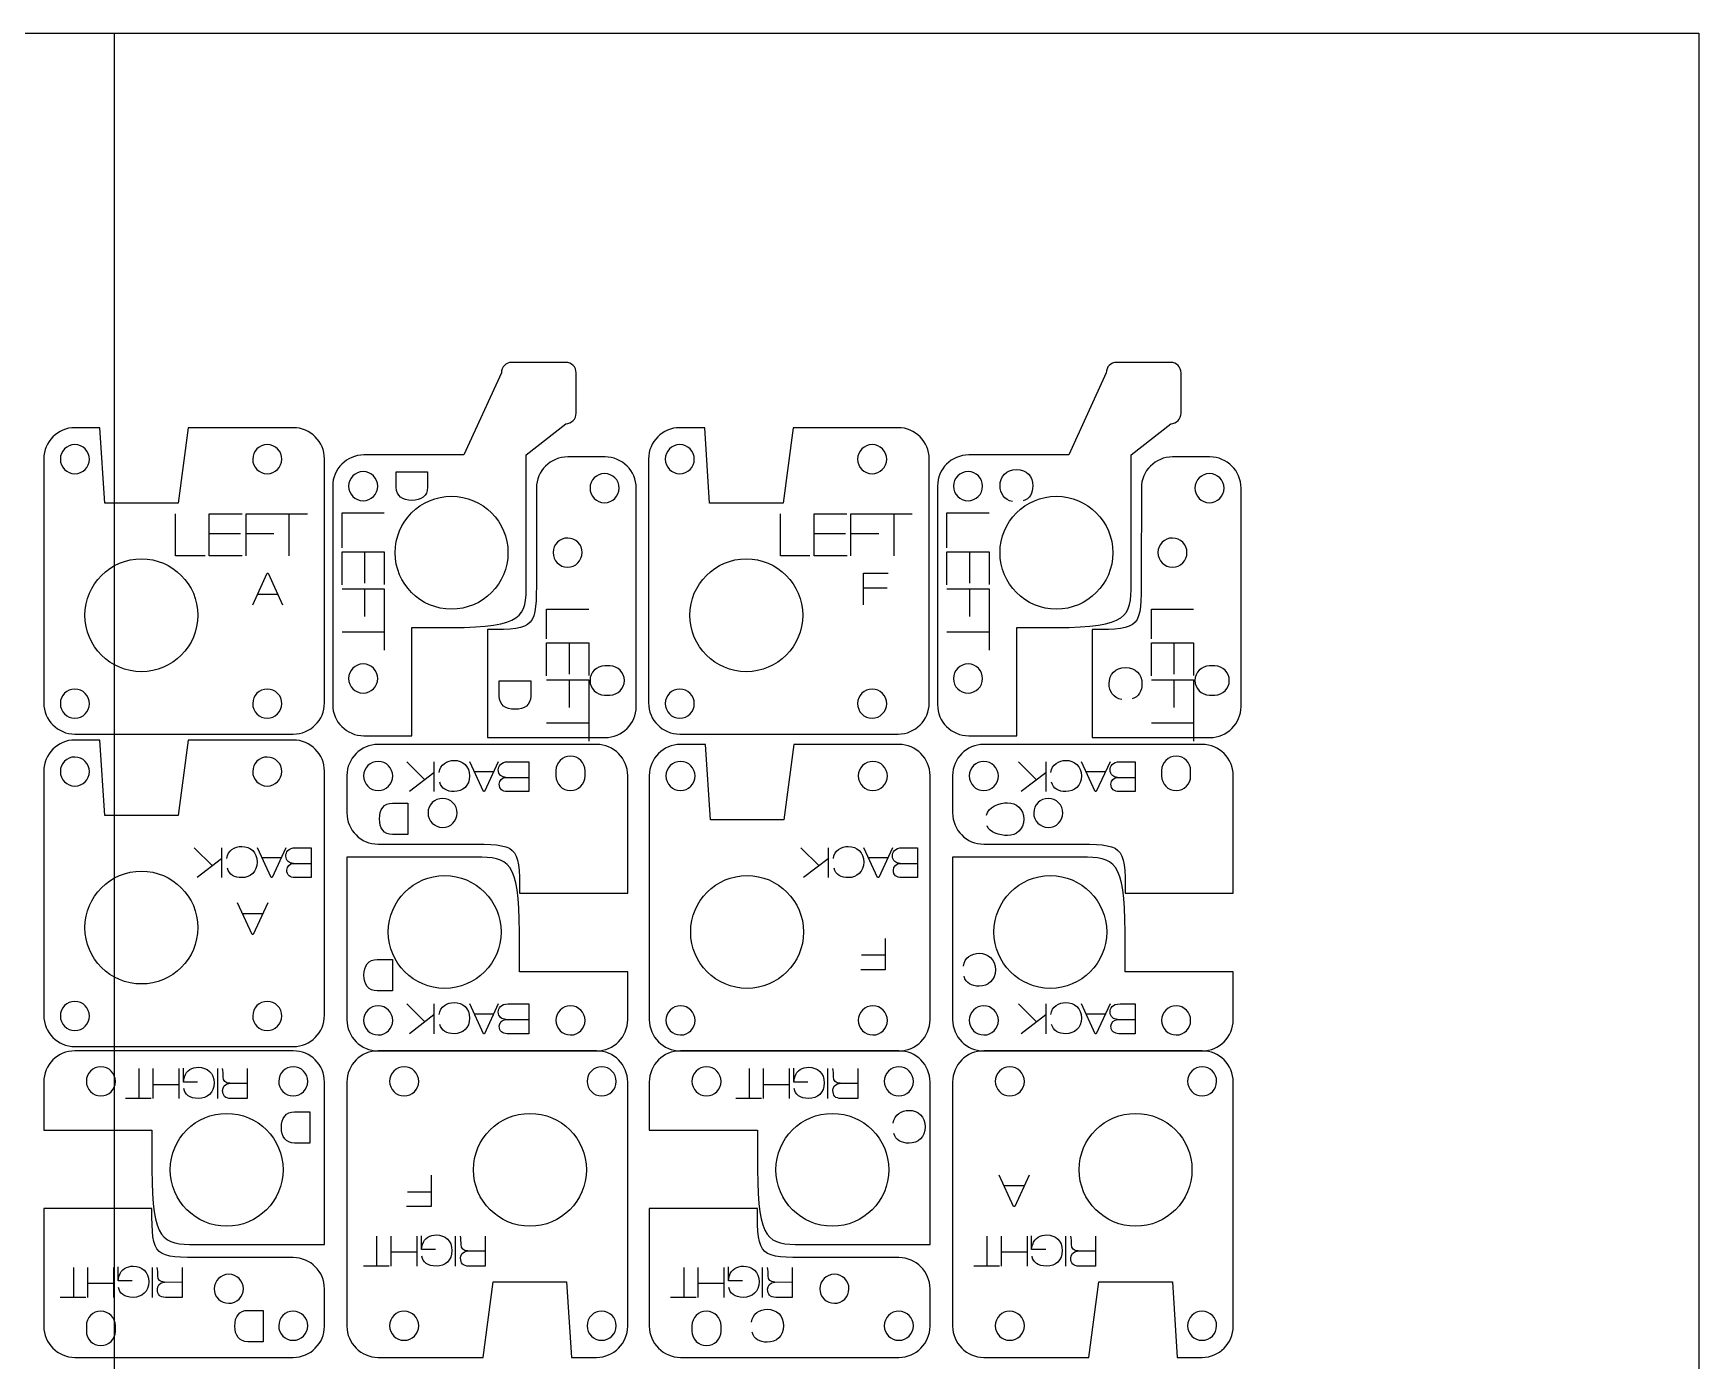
# Model space of a CAD drawing. Header units: millimetres. Extents: x 0 to 305, y -305 to 0.
# Drawn here: x 144.6 to 304.8, y -127.6 to 0 of the extents above; entities that cross this region are included whole.
import ezdxf

# ---------------------------------------------------------------- set-up
doc = ezdxf.new("R2010")
doc.units = ezdxf.units.MM
doc.layers.add('CUTS', color=1, linetype='Continuous', true_color=0xff0000)
doc.layers.add('TEXT', color=5, linetype='Continuous', true_color=0x0000ff)
doc.layers.add('laser bed referance', color=3, linetype='Continuous', lineweight=25, true_color=0x00ff00)
doc.layers.add('Referance lines', color=2, linetype='Continuous', lineweight=25, true_color=0xffff00)

msp = doc.modelspace()

# ---------------------------------------------------------------- linework, layer by layer
at = {"layer": 'CUTS', "color": 1, "lineweight": 25, "true_color": 0xff0000}
for points in [[(195.85, -31.64), (190.65, -31.64)], [(254.02, -31.64), (248.82, -31.64)], [(189.65, -32.64), (186.05, -40.54), (176.43, -40.54)], [(196.85, -36.53), (196.85, -32.64), (196.85, -32.64)], [(247.82, -32.64), (244.22, -40.54), (234.6, -40.54)], [(255.02, -36.53), (255.02, -32.64), (255.02, -32.64)], [(151.51, -45.17), (151.04, -37.92), (148.64, -37.92)], [(169.64, -37.92), (159.54, -37.92), (158.58, -45.17), (151.51, -45.17), (151.51, -45.17)], [(192.05, -52.94), (192.05, -40.54), (195.85, -37.54)], [(209.68, -45.17), (209.21, -37.92), (206.81, -37.92)], [(227.81, -37.92), (217.71, -37.92), (216.75, -45.17), (209.68, -45.17), (209.68, -45.17)], [(250.22, -52.94), (250.22, -40.54), (254.02, -37.54)], [(145.64, -40.92), (145.64, -64.38)], [(172.64, -64.38), (172.64, -40.92)], [(199.62, -40.73), (196.03, -40.73)], [(203.81, -40.92), (203.81, -64.38)], [(230.8, -64.38), (230.8, -40.92)], [(257.79, -40.73), (254.2, -40.73)], [(173.43, -43.54), (173.43, -64.54)], [(193.03, -43.73), (193.02, -52.32), (193.02, -52.32)], [(202.62, -64.73), (202.62, -43.73)], [(231.6, -43.54), (231.6, -64.54)], [(251.2, -43.73), (251.19, -52.32), (251.19, -52.32)], [(260.79, -64.73), (260.79, -43.73)], [(176.43, -67.54), (181.04, -67.54), (181.04, -57.13), (184.86, -57.13)], [(188.31, -57.33), (188.31, -67.72), (199.62, -67.72)], [(234.6, -67.54), (239.21, -67.54), (239.21, -57.13), (243.03, -57.13)], [(246.48, -57.33), (246.48, -67.72), (257.79, -67.72)], [(200.1, -60.83), (199.59, -60.83)], [(258.27, -60.83), (257.76, -60.83)], [(199.58, -63.63), (200.09, -63.63), (200.09, -63.63)], [(257.75, -63.63), (258.26, -63.63), (258.26, -63.63)], [(148.64, -67.38), (169.64, -67.38)], [(151.51, -75.2), (151.04, -67.95), (148.64, -67.95)], [(169.64, -67.95), (159.54, -67.95), (158.58, -75.2), (151.51, -75.2), (151.51, -75.2)], [(198.8, -68.37), (177.8, -68.37)], [(206.81, -67.38), (227.81, -67.38)], [(209.29, -68.37), (206.88, -68.37)], [(227.88, -68.37), (217.79, -68.37)], [(257.04, -68.37), (236.05, -68.37)], [(145.64, -70.95), (145.64, -94.42)], [(172.64, -94.42), (172.64, -70.95)], [(174.8, -71.37), (174.8, -74.96)], [(191.4, -82.68), (201.8, -82.68), (201.8, -71.37)], [(194.9, -70.89), (194.9, -71.4)], [(197.7, -71.41), (197.7, -70.9), (197.7, -70.9)], [(203.88, -71.37), (203.88, -94.84)], [(230.88, -94.84), (230.88, -71.37)], [(233.05, -71.37), (233.05, -74.96)], [(249.65, -82.68), (260.04, -82.68), (260.04, -71.37)], [(253.14, -70.89), (253.14, -71.4)], [(255.94, -71.41), (255.94, -70.9), (255.94, -70.9)], [(216.82, -75.62), (209.75, -75.62), (209.75, -75.62)], [(177.8, -77.96), (186.39, -77.97), (186.39, -77.97)], [(236.05, -77.96), (244.63, -77.97), (244.63, -77.97)], [(174.8, -79.22), (174.8, -94.84)], [(187.2, -79.22), (174.8, -79.22), (174.8, -79.22)], [(233.05, -79.22), (233.05, -94.84)], [(245.45, -79.22), (233.05, -79.22), (233.05, -79.22)], [(201.8, -94.84), (201.8, -90.23), (191.39, -90.23), (191.39, -86.41)], [(260.04, -94.84), (260.04, -90.23), (249.64, -90.23), (249.64, -86.41)], [(148.64, -97.42), (169.64, -97.42)], [(169.64, -97.84), (148.64, -97.84)], [(198.8, -97.84), (177.8, -97.84)], [(177.8, -97.84), (198.8, -97.84)], [(227.88, -97.84), (206.88, -97.84)], [(206.88, -97.84), (227.88, -97.84)], [(257.04, -97.84), (236.05, -97.84)], [(236.05, -97.84), (257.04, -97.84)], [(145.64, -100.84), (145.64, -105.45), (156.05, -105.45), (156.05, -109.27)], [(172.64, -116.46), (172.64, -100.84)], [(174.8, -100.84), (174.8, -124.31)], [(201.8, -124.31), (201.8, -100.84)], [(203.88, -100.84), (203.88, -105.45), (214.29, -105.45), (214.29, -109.27)], [(230.88, -116.46), (230.88, -100.84)], [(233.05, -100.84), (233.05, -124.31)], [(260.04, -124.31), (260.04, -100.84)], [(156.04, -113), (145.64, -113), (145.64, -124.31)], [(214.28, -113), (203.88, -113), (203.88, -124.31)], [(160.24, -116.46), (172.64, -116.46), (172.64, -116.46)], [(218.48, -116.46), (230.88, -116.46), (230.88, -116.46)], [(169.64, -117.72), (161.05, -117.71), (161.05, -117.71)], [(227.88, -117.72), (219.29, -117.71), (219.29, -117.71)], [(177.8, -127.31), (187.9, -127.31), (188.86, -120.06), (195.93, -120.06), (195.93, -120.06)], [(195.93, -120.06), (196.4, -127.31), (198.8, -127.31)], [(236.05, -127.31), (246.14, -127.31), (247.1, -120.06), (254.18, -120.06), (254.18, -120.06)], [(254.18, -120.06), (254.64, -127.31), (257.04, -127.31)], [(172.64, -124.31), (172.64, -120.72)], [(230.88, -124.31), (230.88, -120.72)], [(149.74, -124.27), (149.74, -124.78), (149.74, -124.78)], [(152.54, -124.79), (152.54, -124.28)], [(207.98, -124.27), (207.98, -124.78), (207.98, -124.78)], [(210.78, -124.79), (210.78, -124.28)], [(148.64, -127.31), (169.64, -127.31)], [(206.88, -127.31), (227.88, -127.31)]]:
    msp.add_lwpolyline(points, dxfattribs=at)
for points in [[(190.65, -31.64), (190.1, -31.64), (189.65, -32.09), (189.65, -32.64)], [(196.85, -32.64), (196.85, -32.09), (196.4, -31.64), (195.85, -31.64)], [(248.82, -31.64), (248.27, -31.64), (247.82, -32.09), (247.82, -32.64)], [(255.02, -32.64), (255.02, -32.09), (254.57, -31.64), (254.02, -31.64)], [(195.85, -37.54), (196.4, -37.54), (196.85, -37.08), (196.85, -36.53)], [(254.02, -37.54), (254.57, -37.54), (255.02, -37.08), (255.02, -36.53)], [(148.64, -37.92), (146.98, -37.92), (145.64, -39.26), (145.64, -40.92)], [(172.64, -40.92), (172.64, -39.26), (171.29, -37.92), (169.64, -37.92)], [(206.81, -37.92), (205.15, -37.92), (203.81, -39.26), (203.81, -40.92)], [(230.8, -40.92), (230.8, -39.26), (229.46, -37.92), (227.81, -37.92)], [(148.64, -39.55), (147.87, -39.55), (147.24, -40.17), (147.24, -40.95)], [(150.04, -40.96), (150.04, -40.18), (149.42, -39.55), (148.64, -39.55)], [(167.14, -39.55), (166.37, -39.55), (165.74, -40.17), (165.74, -40.95)], [(168.54, -40.96), (168.54, -40.18), (167.91, -39.55), (167.14, -39.55)], [(206.81, -39.55), (206.04, -39.55), (205.41, -40.17), (205.41, -40.95)], [(208.21, -40.96), (208.21, -40.18), (207.59, -39.55), (206.81, -39.55)], [(225.31, -39.55), (224.54, -39.55), (223.91, -40.17), (223.91, -40.95)], [(226.71, -40.96), (226.71, -40.18), (226.08, -39.55), (225.31, -39.55)], [(147.24, -40.95), (147.24, -41.72), (147.86, -42.35), (148.63, -42.35)], [(148.63, -42.35), (149.41, -42.35), (150.04, -41.73), (150.04, -40.96)], [(165.74, -40.95), (165.73, -41.72), (166.36, -42.35), (167.13, -42.35)], [(167.13, -42.35), (167.9, -42.35), (168.53, -41.73), (168.54, -40.96)], [(176.43, -40.54), (174.77, -40.54), (173.43, -41.89), (173.43, -43.54)], [(196.03, -40.73), (194.37, -40.73), (193.03, -42.07), (193.03, -43.73)], [(202.62, -43.73), (202.62, -42.07), (201.27, -40.73), (199.62, -40.73)], [(205.41, -40.95), (205.41, -41.72), (206.03, -42.35), (206.8, -42.35)], [(206.8, -42.35), (207.58, -42.35), (208.21, -41.73), (208.21, -40.96)], [(223.91, -40.95), (223.9, -41.72), (224.53, -42.35), (225.3, -42.35)], [(225.3, -42.35), (226.07, -42.35), (226.7, -41.73), (226.71, -40.96)], [(234.6, -40.54), (232.94, -40.54), (231.6, -41.89), (231.6, -43.54)], [(254.2, -40.73), (252.54, -40.73), (251.2, -42.07), (251.2, -43.73)], [(260.79, -43.73), (260.79, -42.07), (259.44, -40.73), (257.79, -40.73)], [(176.37, -42.14), (175.59, -42.14), (174.96, -42.77), (174.96, -43.54)], [(177.76, -43.55), (177.76, -42.78), (177.14, -42.15), (176.37, -42.14)], [(199.58, -42.33), (198.81, -42.33), (198.18, -42.95), (198.18, -43.72)], [(200.98, -43.73), (200.98, -42.96), (200.36, -42.33), (199.58, -42.33)], [(234.54, -42.14), (233.76, -42.14), (233.13, -42.77), (233.13, -43.54)], [(235.93, -43.55), (235.93, -42.78), (235.31, -42.15), (234.54, -42.14)], [(257.76, -42.33), (256.98, -42.33), (256.35, -42.95), (256.35, -43.72)], [(259.15, -43.73), (259.15, -42.96), (258.53, -42.33), (257.76, -42.33)], [(174.96, -43.54), (174.96, -44.31), (175.58, -44.94), (176.36, -44.94)], [(176.36, -44.94), (177.13, -44.95), (177.76, -44.32), (177.76, -43.55)], [(179.44, -49.94), (179.44, -46.95), (181.86, -44.52), (184.86, -44.52)], [(184.86, -44.52), (187.86, -44.52), (190.29, -46.95), (190.29, -49.94)], [(198.18, -43.72), (198.18, -44.5), (198.8, -45.13), (199.58, -45.13)], [(199.58, -45.13), (200.35, -45.13), (200.98, -44.51), (200.98, -43.73)], [(233.13, -43.54), (233.13, -44.31), (233.75, -44.94), (234.53, -44.94)], [(234.53, -44.94), (235.3, -44.95), (235.93, -44.32), (235.93, -43.55)], [(237.61, -49.94), (237.61, -46.95), (240.03, -44.52), (243.03, -44.52)], [(243.03, -44.52), (246.03, -44.52), (248.46, -46.95), (248.46, -49.94)], [(256.35, -43.72), (256.35, -44.5), (256.97, -45.13), (257.74, -45.13)], [(257.74, -45.13), (258.52, -45.13), (259.15, -44.51), (259.15, -43.73)], [(196.03, -48.53), (195.26, -48.53), (194.63, -49.15), (194.63, -49.92)], [(197.42, -49.93), (197.43, -49.16), (196.8, -48.53), (196.03, -48.53)], [(254.2, -48.53), (253.43, -48.53), (252.8, -49.15), (252.8, -49.92)], [(255.59, -49.93), (255.6, -49.16), (254.97, -48.53), (254.2, -48.53)], [(149.61, -55.95), (149.61, -52.96), (152.04, -50.53), (155.04, -50.53)], [(155.04, -50.53), (158.03, -50.53), (160.46, -52.96), (160.46, -55.95)], [(184.86, -55.37), (181.86, -55.37), (179.44, -52.94), (179.44, -49.94)], [(190.29, -49.94), (190.29, -52.94), (187.86, -55.37), (184.86, -55.37)], [(194.63, -49.92), (194.62, -50.7), (195.25, -51.33), (196.02, -51.33)], [(196.02, -51.33), (196.79, -51.33), (197.42, -50.71), (197.42, -49.93)], [(207.78, -55.95), (207.78, -52.96), (210.21, -50.53), (213.21, -50.53)], [(213.21, -50.53), (216.2, -50.53), (218.63, -52.96), (218.63, -55.95)], [(243.03, -55.37), (240.03, -55.37), (237.61, -52.94), (237.61, -49.94)], [(248.46, -49.94), (248.46, -52.94), (246.03, -55.37), (243.03, -55.37)], [(252.8, -49.92), (252.79, -50.7), (253.42, -51.33), (254.19, -51.33)], [(254.19, -51.33), (254.96, -51.33), (255.59, -50.71), (255.59, -49.93)], [(193.02, -52.32), (193.02, -57.12), (193.02, -57.33), (188.31, -57.33)], [(251.19, -52.32), (251.19, -57.12), (251.19, -57.33), (246.48, -57.33)], [(184.86, -57.13), (191.77, -57.13), (192.05, -56.08), (192.05, -52.94)], [(243.03, -57.13), (249.94, -57.13), (250.22, -56.08), (250.22, -52.94)], [(155.04, -61.38), (152.04, -61.38), (149.61, -58.95), (149.61, -55.95)], [(160.46, -55.95), (160.46, -58.95), (158.03, -61.38), (155.04, -61.38)], [(213.21, -61.38), (210.21, -61.38), (207.78, -58.95), (207.78, -55.95)], [(218.63, -55.95), (218.63, -58.95), (216.2, -61.38), (213.21, -61.38)], [(176.37, -60.64), (175.59, -60.64), (174.96, -61.26), (174.96, -62.04)], [(177.76, -62.05), (177.76, -61.27), (177.14, -60.64), (176.37, -60.64)], [(199.59, -60.83), (198.81, -60.82), (198.18, -61.45), (198.18, -62.22)], [(201.49, -62.23), (201.49, -61.46), (200.87, -60.83), (200.1, -60.83)], [(234.54, -60.64), (233.76, -60.64), (233.13, -61.26), (233.13, -62.04)], [(235.93, -62.05), (235.93, -61.27), (235.31, -60.64), (234.54, -60.64)], [(257.76, -60.83), (256.98, -60.82), (256.35, -61.45), (256.35, -62.22)], [(259.66, -62.23), (259.67, -61.46), (259.04, -60.83), (258.27, -60.83)], [(174.96, -62.04), (174.96, -62.81), (175.58, -63.44), (176.36, -63.44)], [(176.36, -63.44), (177.13, -63.44), (177.76, -62.82), (177.76, -62.05)], [(198.18, -62.22), (198.18, -63), (198.8, -63.62), (199.58, -63.63)], [(200.09, -63.63), (200.86, -63.63), (201.49, -63), (201.49, -62.23)], [(233.13, -62.04), (233.13, -62.81), (233.75, -63.44), (234.53, -63.44)], [(234.53, -63.44), (235.3, -63.44), (235.93, -62.82), (235.93, -62.05)], [(256.35, -62.22), (256.35, -63), (256.97, -63.62), (257.75, -63.63)], [(258.26, -63.63), (259.03, -63.63), (259.66, -63), (259.66, -62.23)], [(148.64, -63.05), (147.87, -63.05), (147.24, -63.67), (147.24, -64.45)], [(150.04, -64.46), (150.04, -63.68), (149.42, -63.05), (148.64, -63.05)], [(167.14, -63.05), (166.37, -63.05), (165.74, -63.67), (165.74, -64.45)], [(168.54, -64.46), (168.54, -63.68), (167.91, -63.05), (167.14, -63.05)], [(206.81, -63.05), (206.04, -63.05), (205.41, -63.67), (205.41, -64.45)], [(208.21, -64.46), (208.21, -63.68), (207.59, -63.05), (206.81, -63.05)], [(225.31, -63.05), (224.54, -63.05), (223.91, -63.67), (223.91, -64.45)], [(226.71, -64.46), (226.71, -63.68), (226.08, -63.05), (225.31, -63.05)], [(145.64, -64.38), (145.64, -66.04), (146.98, -67.38), (148.64, -67.38)], [(147.24, -64.45), (147.24, -65.22), (147.86, -65.85), (148.63, -65.85)], [(148.63, -65.85), (149.41, -65.85), (150.04, -65.23), (150.04, -64.46)], [(165.74, -64.45), (165.73, -65.22), (166.36, -65.85), (167.13, -65.85)], [(167.13, -65.85), (167.9, -65.85), (168.53, -65.23), (168.54, -64.46)], [(169.64, -67.38), (171.29, -67.38), (172.64, -66.04), (172.64, -64.38)], [(173.43, -64.54), (173.43, -66.2), (174.77, -67.54), (176.43, -67.54)], [(199.62, -67.72), (201.27, -67.72), (202.62, -66.38), (202.62, -64.73)], [(203.81, -64.38), (203.81, -66.04), (205.15, -67.38), (206.81, -67.38)], [(205.41, -64.45), (205.41, -65.22), (206.03, -65.85), (206.81, -65.85)], [(206.81, -65.85), (207.58, -65.85), (208.21, -65.23), (208.21, -64.46)], [(223.91, -64.45), (223.9, -65.22), (224.53, -65.85), (225.3, -65.85)], [(225.3, -65.85), (226.07, -65.85), (226.7, -65.23), (226.71, -64.46)], [(227.81, -67.38), (229.46, -67.38), (230.8, -66.04), (230.8, -64.38)], [(231.6, -64.54), (231.6, -66.2), (232.94, -67.54), (234.6, -67.54)], [(257.79, -67.72), (259.44, -67.72), (260.79, -66.38), (260.79, -64.73)], [(148.64, -67.95), (146.98, -67.95), (145.64, -69.3), (145.64, -70.95)], [(172.64, -70.95), (172.64, -69.3), (171.29, -67.95), (169.64, -67.95)], [(177.8, -68.37), (176.15, -68.37), (174.8, -69.72), (174.8, -71.37)], [(201.8, -71.37), (201.8, -69.72), (200.46, -68.37), (198.8, -68.37)], [(206.88, -68.37), (205.23, -68.37), (203.88, -69.72), (203.88, -71.37)], [(209.75, -75.62), (209.75, -75.62), (209.29, -68.37), (209.29, -68.37)], [(217.79, -68.37), (217.79, -68.37), (216.82, -75.62), (216.82, -75.62)], [(230.88, -71.37), (230.88, -69.72), (229.54, -68.37), (227.88, -68.37)], [(236.05, -68.37), (234.39, -68.37), (233.05, -69.72), (233.05, -71.37)], [(260.04, -71.37), (260.04, -69.72), (258.7, -68.37), (257.04, -68.37)], [(148.64, -69.59), (147.87, -69.58), (147.24, -70.21), (147.24, -70.98)], [(150.04, -70.99), (150.04, -70.22), (149.42, -69.59), (148.64, -69.59)], [(167.14, -69.59), (166.37, -69.58), (165.74, -70.21), (165.74, -70.98)], [(168.54, -70.99), (168.54, -70.22), (167.91, -69.59), (167.14, -69.59)], [(177.81, -70.01), (177.03, -70.01), (176.41, -70.63), (176.4, -71.4)], [(179.2, -71.41), (179.21, -70.64), (178.58, -70.01), (177.81, -70.01)], [(196.3, -69.5), (195.53, -69.5), (194.9, -70.12), (194.9, -70.89)], [(197.7, -70.9), (197.7, -70.13), (197.08, -69.5), (196.3, -69.5)], [(206.89, -70.01), (206.12, -70.01), (205.49, -70.63), (205.48, -71.4)], [(208.28, -71.41), (208.29, -70.64), (207.66, -70.01), (206.89, -70.01)], [(225.39, -70.01), (224.61, -70.01), (223.98, -70.63), (223.98, -71.4)], [(226.78, -71.41), (226.78, -70.64), (226.16, -70.01), (225.39, -70.01)], [(236.05, -70.01), (235.28, -70.01), (234.65, -70.63), (234.65, -71.4)], [(237.45, -71.41), (237.45, -70.64), (236.83, -70.01), (236.05, -70.01)], [(254.55, -69.5), (253.78, -69.5), (253.15, -70.12), (253.14, -70.89)], [(255.94, -70.9), (255.95, -70.13), (255.32, -69.5), (254.55, -69.5)], [(147.24, -70.98), (147.24, -71.76), (147.86, -72.38), (148.63, -72.38)], [(148.63, -72.38), (149.41, -72.39), (150.04, -71.76), (150.04, -70.99)], [(165.74, -70.98), (165.73, -71.75), (166.36, -72.38), (167.13, -72.38)], [(167.13, -72.38), (167.9, -72.39), (168.53, -71.76), (168.54, -70.99)], [(176.4, -71.4), (176.4, -72.18), (177.02, -72.81), (177.8, -72.81)], [(177.8, -72.81), (178.57, -72.81), (179.2, -72.19), (179.2, -71.41)], [(194.9, -71.4), (194.9, -72.18), (195.52, -72.81), (196.29, -72.81)], [(196.29, -72.81), (197.07, -72.81), (197.7, -72.19), (197.7, -71.41)], [(205.48, -71.4), (205.48, -72.18), (206.11, -72.81), (206.88, -72.81)], [(206.88, -72.81), (207.65, -72.81), (208.28, -72.19), (208.28, -71.41)], [(223.98, -71.4), (223.98, -72.18), (224.6, -72.81), (225.38, -72.81)], [(225.38, -72.81), (226.15, -72.81), (226.78, -72.19), (226.78, -71.41)], [(234.65, -71.4), (234.64, -72.18), (235.27, -72.81), (236.04, -72.81)], [(236.04, -72.81), (236.82, -72.81), (237.45, -72.19), (237.45, -71.41)], [(253.14, -71.4), (253.14, -72.18), (253.77, -72.81), (254.54, -72.81)], [(254.54, -72.81), (255.31, -72.81), (255.94, -72.19), (255.94, -71.41)], [(184.01, -73.57), (183.23, -73.56), (182.6, -74.19), (182.6, -74.96)], [(185.4, -74.97), (185.4, -74.2), (184.78, -73.57), (184.01, -73.57)], [(242.25, -73.57), (241.48, -73.56), (240.85, -74.19), (240.85, -74.96)], [(243.65, -74.97), (243.65, -74.2), (243.02, -73.57), (242.25, -73.57)], [(174.8, -74.96), (174.8, -76.62), (176.15, -77.96), (177.8, -77.96)], [(182.6, -74.96), (182.6, -75.73), (183.22, -76.36), (184, -76.36)], [(184, -76.36), (184.77, -76.37), (185.4, -75.74), (185.4, -74.97)], [(233.05, -74.96), (233.05, -76.62), (234.39, -77.96), (236.05, -77.96)], [(240.85, -74.96), (240.84, -75.73), (241.47, -76.36), (242.24, -76.36)], [(242.24, -76.36), (243.02, -76.37), (243.64, -75.74), (243.65, -74.97)], [(186.39, -77.97), (191.19, -77.97), (191.4, -77.97), (191.4, -82.68)], [(244.63, -77.97), (249.44, -77.97), (249.65, -77.97), (249.65, -82.68)], [(191.39, -86.41), (191.39, -79.5), (190.34, -79.22), (187.2, -79.22)], [(249.64, -86.41), (249.64, -79.5), (248.58, -79.22), (245.45, -79.22)], [(149.61, -85.99), (149.61, -82.99), (152.04, -80.56), (155.04, -80.56)], [(155.04, -80.56), (158.03, -80.56), (160.46, -82.99), (160.46, -85.99)], [(178.78, -86.41), (178.78, -83.41), (181.2, -80.98), (184.2, -80.98)], [(184.2, -80.98), (187.2, -80.98), (189.63, -83.41), (189.63, -86.41)], [(207.86, -86.41), (207.86, -83.41), (210.29, -80.98), (213.28, -80.98)], [(213.28, -80.98), (216.28, -80.98), (218.71, -83.41), (218.71, -86.41)], [(237.02, -86.41), (237.02, -83.41), (239.45, -80.98), (242.45, -80.98)], [(242.45, -80.98), (245.44, -80.98), (247.87, -83.41), (247.87, -86.41)], [(155.04, -91.41), (152.04, -91.41), (149.61, -88.98), (149.61, -85.99)], [(160.46, -85.99), (160.46, -88.98), (158.03, -91.41), (155.04, -91.41)], [(184.2, -91.83), (181.2, -91.83), (178.78, -89.41), (178.78, -86.41)], [(189.63, -86.41), (189.63, -89.41), (187.2, -91.83), (184.2, -91.83)], [(213.28, -91.83), (210.29, -91.83), (207.86, -89.41), (207.86, -86.41)], [(218.71, -86.41), (218.71, -89.41), (216.28, -91.83), (213.28, -91.83)], [(242.45, -91.83), (239.45, -91.83), (237.02, -89.41), (237.02, -86.41)], [(247.87, -86.41), (247.87, -89.41), (245.44, -91.83), (242.45, -91.83)], [(145.64, -94.42), (145.64, -96.07), (146.98, -97.42), (148.64, -97.42)], [(148.64, -93.09), (147.87, -93.08), (147.24, -93.71), (147.24, -94.48)], [(147.24, -94.48), (147.24, -95.26), (147.86, -95.88), (148.63, -95.89)], [(148.63, -95.89), (149.41, -95.89), (150.04, -95.26), (150.04, -94.49)], [(150.04, -94.49), (150.04, -93.72), (149.42, -93.09), (148.64, -93.09)], [(165.74, -94.48), (165.73, -95.26), (166.36, -95.88), (167.13, -95.89)], [(167.14, -93.09), (166.37, -93.08), (165.74, -93.71), (165.74, -94.48)], [(167.13, -95.89), (167.9, -95.89), (168.53, -95.26), (168.54, -94.49)], [(168.54, -94.49), (168.54, -93.72), (167.91, -93.09), (167.14, -93.09)], [(169.64, -97.42), (171.29, -97.42), (172.64, -96.07), (172.64, -94.42)], [(177.81, -93.51), (177.03, -93.51), (176.4, -94.13), (176.4, -94.9)], [(179.2, -94.91), (179.21, -94.14), (178.58, -93.51), (177.81, -93.51)], [(196.3, -93.51), (195.53, -93.51), (194.9, -94.13), (194.9, -94.9)], [(197.7, -94.91), (197.7, -94.14), (197.08, -93.51), (196.3, -93.51)], [(206.89, -93.51), (206.12, -93.51), (205.49, -94.13), (205.48, -94.9)], [(208.28, -94.91), (208.29, -94.14), (207.66, -93.51), (206.89, -93.51)], [(225.39, -93.51), (224.61, -93.51), (223.98, -94.13), (223.98, -94.9)], [(226.78, -94.91), (226.78, -94.14), (226.16, -93.51), (225.39, -93.51)], [(236.05, -93.51), (235.28, -93.51), (234.65, -94.13), (234.65, -94.9)], [(237.45, -94.91), (237.45, -94.14), (236.83, -93.51), (236.05, -93.51)], [(254.55, -93.51), (253.78, -93.51), (253.15, -94.13), (253.14, -94.9)], [(255.94, -94.91), (255.95, -94.14), (255.32, -93.51), (254.55, -93.51)], [(174.8, -94.84), (174.8, -96.5), (176.15, -97.84), (177.8, -97.84)], [(176.4, -94.9), (176.4, -95.68), (177.02, -96.31), (177.8, -96.31)], [(177.8, -96.31), (178.57, -96.31), (179.2, -95.69), (179.2, -94.91)], [(194.9, -94.9), (194.9, -95.68), (195.52, -96.31), (196.29, -96.31)], [(196.29, -96.31), (197.07, -96.31), (197.7, -95.69), (197.7, -94.91)], [(198.8, -97.84), (200.46, -97.84), (201.8, -96.5), (201.8, -94.84)], [(203.88, -94.84), (203.88, -96.5), (205.23, -97.84), (206.88, -97.84)], [(205.48, -94.9), (205.48, -95.68), (206.11, -96.31), (206.88, -96.31)], [(206.88, -96.31), (207.65, -96.31), (208.28, -95.69), (208.28, -94.91)], [(223.98, -94.9), (223.98, -95.68), (224.6, -96.31), (225.38, -96.31)], [(225.38, -96.31), (226.15, -96.31), (226.78, -95.69), (226.78, -94.91)], [(227.88, -97.84), (229.54, -97.84), (230.88, -96.5), (230.88, -94.84)], [(233.05, -94.84), (233.05, -96.5), (234.39, -97.84), (236.05, -97.84)], [(234.65, -94.9), (234.64, -95.68), (235.27, -96.31), (236.04, -96.31)], [(236.04, -96.31), (236.82, -96.31), (237.45, -95.69), (237.45, -94.91)], [(253.14, -94.9), (253.14, -95.68), (253.77, -96.31), (254.54, -96.31)], [(254.54, -96.31), (255.31, -96.31), (255.94, -95.69), (255.94, -94.91)], [(257.04, -97.84), (258.7, -97.84), (260.04, -96.5), (260.04, -94.84)], [(148.64, -97.84), (146.98, -97.84), (145.64, -99.18), (145.64, -100.84)], [(172.64, -100.84), (172.64, -99.18), (171.29, -97.84), (169.64, -97.84)], [(177.8, -97.84), (176.15, -97.84), (174.8, -99.18), (174.8, -100.84)], [(201.8, -100.84), (201.8, -99.18), (200.46, -97.84), (198.8, -97.84)], [(206.88, -97.84), (205.23, -97.84), (203.88, -99.18), (203.88, -100.84)], [(230.88, -100.84), (230.88, -99.18), (229.54, -97.84), (227.88, -97.84)], [(236.05, -97.84), (234.39, -97.84), (233.05, -99.18), (233.05, -100.84)], [(260.04, -100.84), (260.04, -99.18), (258.7, -97.84), (257.04, -97.84)], [(151.14, -99.37), (150.37, -99.37), (149.74, -99.99), (149.74, -100.77)], [(149.74, -100.77), (149.74, -101.54), (150.36, -102.17), (151.14, -102.17)], [(152.54, -100.78), (152.54, -100), (151.92, -99.37), (151.14, -99.37)], [(151.14, -102.17), (151.91, -102.17), (152.54, -101.55), (152.54, -100.78)], [(168.24, -100.77), (168.23, -101.54), (168.86, -102.17), (169.63, -102.17)], [(169.64, -99.37), (168.87, -99.37), (168.24, -99.99), (168.24, -100.77)], [(169.63, -102.17), (170.4, -102.17), (171.03, -101.55), (171.04, -100.78)], [(171.04, -100.78), (171.04, -100), (170.41, -99.37), (169.64, -99.37)], [(180.31, -99.37), (179.53, -99.37), (178.9, -99.99), (178.9, -100.77)], [(178.9, -100.77), (178.9, -101.54), (179.52, -102.17), (180.3, -102.17)], [(180.3, -102.17), (181.07, -102.17), (181.7, -101.55), (181.7, -100.78)], [(181.7, -100.78), (181.71, -100), (181.08, -99.37), (180.31, -99.37)], [(199.3, -99.37), (198.53, -99.37), (197.9, -99.99), (197.9, -100.77)], [(197.9, -100.77), (197.9, -101.54), (198.52, -102.17), (199.3, -102.17)], [(200.7, -100.78), (200.7, -100), (200.08, -99.37), (199.3, -99.37)], [(199.3, -102.17), (200.07, -102.17), (200.7, -101.55), (200.7, -100.78)], [(209.39, -99.37), (208.61, -99.37), (207.99, -99.99), (207.98, -100.77)], [(207.98, -100.77), (207.98, -101.54), (208.61, -102.17), (209.38, -102.17)], [(209.38, -102.17), (210.15, -102.17), (210.78, -101.55), (210.78, -100.78)], [(210.78, -100.78), (210.79, -100), (210.16, -99.37), (209.39, -99.37)], [(227.89, -99.37), (227.11, -99.37), (226.48, -99.99), (226.48, -100.77)], [(226.48, -100.77), (226.48, -101.54), (227.1, -102.17), (227.88, -102.17)], [(227.88, -102.17), (228.65, -102.17), (229.28, -101.55), (229.28, -100.78)], [(229.28, -100.78), (229.28, -100), (228.66, -99.37), (227.89, -99.37)], [(237.15, -100.77), (237.14, -101.54), (237.77, -102.17), (238.54, -102.17)], [(238.55, -99.37), (237.78, -99.37), (237.15, -99.99), (237.15, -100.77)], [(238.54, -102.17), (239.32, -102.17), (239.95, -101.55), (239.95, -100.78)], [(239.95, -100.78), (239.95, -100), (239.33, -99.37), (238.55, -99.37)], [(255.65, -100.77), (255.64, -101.54), (256.27, -102.17), (257.04, -102.17)], [(257.05, -99.37), (256.28, -99.37), (255.65, -99.99), (255.65, -100.77)], [(257.04, -102.17), (257.81, -102.17), (258.44, -101.55), (258.44, -100.78)], [(258.44, -100.78), (258.45, -100), (257.82, -99.37), (257.05, -99.37)], [(157.81, -109.27), (157.81, -106.27), (160.24, -103.85), (163.24, -103.85)], [(163.24, -103.85), (166.23, -103.85), (168.66, -106.27), (168.66, -109.27)], [(186.97, -109.27), (186.97, -106.27), (189.4, -103.85), (192.4, -103.85)], [(192.4, -103.85), (195.4, -103.85), (197.83, -106.27), (197.83, -109.27)], [(216.06, -109.27), (216.06, -106.27), (218.49, -103.85), (221.48, -103.85)], [(221.48, -103.85), (224.48, -103.85), (226.91, -106.27), (226.91, -109.27)], [(245.22, -109.27), (245.22, -106.27), (247.65, -103.85), (250.65, -103.85)], [(250.65, -103.85), (253.64, -103.85), (256.07, -106.27), (256.07, -109.27)], [(156.05, -109.27), (156.05, -116.18), (157.1, -116.46), (160.24, -116.46)], [(163.24, -114.7), (160.24, -114.7), (157.81, -112.27), (157.81, -109.27)], [(168.66, -109.27), (168.66, -112.27), (166.23, -114.7), (163.24, -114.7)], [(192.4, -114.7), (189.4, -114.7), (186.97, -112.27), (186.97, -109.27)], [(197.83, -109.27), (197.83, -112.27), (195.4, -114.7), (192.4, -114.7)], [(214.29, -109.27), (214.29, -116.18), (215.34, -116.46), (218.48, -116.46)], [(221.48, -114.7), (218.49, -114.7), (216.06, -112.27), (216.06, -109.27)], [(226.91, -109.27), (226.91, -112.27), (224.48, -114.7), (221.48, -114.7)], [(250.65, -114.7), (247.65, -114.7), (245.22, -112.27), (245.22, -109.27)], [(256.07, -109.27), (256.07, -112.27), (253.64, -114.7), (250.65, -114.7)], [(161.05, -117.71), (156.25, -117.71), (156.04, -117.71), (156.04, -113)], [(219.29, -117.71), (214.49, -117.71), (214.28, -117.71), (214.28, -113)], [(172.64, -120.72), (172.64, -119.06), (171.29, -117.72), (169.64, -117.72)], [(230.88, -120.72), (230.88, -119.06), (229.54, -117.72), (227.88, -117.72)], [(163.44, -119.32), (162.67, -119.31), (162.04, -119.94), (162.04, -120.71)], [(164.84, -120.72), (164.84, -119.95), (164.21, -119.32), (163.44, -119.32)], [(221.69, -119.32), (220.91, -119.31), (220.28, -119.94), (220.28, -120.71)], [(223.08, -120.72), (223.09, -119.95), (222.46, -119.32), (221.69, -119.32)], [(162.04, -120.71), (162.03, -121.48), (162.66, -122.11), (163.43, -122.11)], [(163.43, -122.11), (164.21, -122.12), (164.83, -121.49), (164.84, -120.72)], [(220.28, -120.71), (220.28, -121.48), (220.9, -122.11), (221.68, -122.11)], [(221.68, -122.11), (222.45, -122.12), (223.08, -121.49), (223.08, -120.72)], [(151.14, -122.87), (150.37, -122.87), (149.74, -123.49), (149.74, -124.27)], [(152.54, -124.28), (152.54, -123.5), (151.92, -122.87), (151.14, -122.87)], [(169.64, -122.87), (168.87, -122.87), (168.24, -123.49), (168.24, -124.27)], [(171.04, -124.28), (171.04, -123.5), (170.41, -122.87), (169.64, -122.87)], [(180.31, -122.87), (179.53, -122.87), (178.9, -123.49), (178.9, -124.27)], [(181.7, -124.28), (181.71, -123.5), (181.08, -122.87), (180.31, -122.87)], [(199.31, -122.87), (198.53, -122.87), (197.9, -123.49), (197.9, -124.27)], [(200.7, -124.28), (200.7, -123.5), (200.08, -122.87), (199.31, -122.87)], [(209.39, -122.87), (208.61, -122.87), (207.99, -123.49), (207.98, -124.27)], [(210.78, -124.28), (210.79, -123.5), (210.16, -122.87), (209.39, -122.87)], [(227.89, -122.87), (227.11, -122.87), (226.48, -123.49), (226.48, -124.27)], [(229.28, -124.28), (229.28, -123.5), (228.66, -122.87), (227.89, -122.87)], [(238.55, -122.87), (237.78, -122.87), (237.15, -123.49), (237.15, -124.27)], [(239.95, -124.28), (239.95, -123.5), (239.33, -122.87), (238.55, -122.87)], [(257.05, -122.87), (256.28, -122.87), (255.65, -123.49), (255.65, -124.27)], [(258.44, -124.28), (258.45, -123.5), (257.82, -122.87), (257.05, -122.87)], [(145.64, -124.31), (145.64, -125.96), (146.98, -127.31), (148.64, -127.31)], [(149.74, -124.78), (149.74, -125.55), (150.36, -126.18), (151.13, -126.18)], [(151.13, -126.18), (151.91, -126.18), (152.54, -125.56), (152.54, -124.79)], [(168.24, -124.27), (168.23, -125.04), (168.86, -125.67), (169.63, -125.67)], [(169.63, -125.67), (170.4, -125.67), (171.03, -125.05), (171.04, -124.28)], [(169.64, -127.31), (171.29, -127.31), (172.64, -125.96), (172.64, -124.31)], [(174.8, -124.31), (174.8, -125.96), (176.15, -127.31), (177.8, -127.31)], [(178.9, -124.27), (178.9, -125.04), (179.52, -125.67), (180.3, -125.67)], [(180.3, -125.67), (181.07, -125.67), (181.7, -125.05), (181.7, -124.28)], [(197.9, -124.27), (197.9, -125.04), (198.52, -125.67), (199.3, -125.67)], [(198.8, -127.31), (200.46, -127.31), (201.8, -125.96), (201.8, -124.31)], [(199.3, -125.67), (200.07, -125.67), (200.7, -125.05), (200.7, -124.28)], [(203.88, -124.31), (203.88, -125.96), (205.23, -127.31), (206.88, -127.31)], [(207.98, -124.78), (207.98, -125.55), (208.61, -126.18), (209.38, -126.18)], [(209.38, -126.18), (210.15, -126.18), (210.78, -125.56), (210.78, -124.79)], [(226.48, -124.27), (226.48, -125.04), (227.1, -125.67), (227.88, -125.67)], [(227.88, -125.67), (228.65, -125.67), (229.28, -125.05), (229.28, -124.28)], [(227.88, -127.31), (229.54, -127.31), (230.88, -125.96), (230.88, -124.31)], [(233.05, -124.31), (233.05, -125.96), (234.39, -127.31), (236.05, -127.31)], [(237.15, -124.27), (237.14, -125.04), (237.77, -125.67), (238.54, -125.67)], [(238.54, -125.67), (239.32, -125.67), (239.94, -125.05), (239.95, -124.28)], [(255.65, -124.27), (255.64, -125.04), (256.27, -125.67), (257.04, -125.67)], [(257.04, -125.67), (257.81, -125.67), (258.44, -125.05), (258.44, -124.28)], [(257.04, -127.31), (258.7, -127.31), (260.04, -125.96), (260.04, -124.31)]]:
    msp.add_open_spline(points, degree=3, dxfattribs=at)
at = {"layer": 'laser bed referance'}
for p, q in [((0, 0), (304.8, 0)), ((304.8, 0), (304.8, -304.8))]:
    msp.add_line(p, q, dxfattribs=at)
at = {"layer": 'Referance lines'}
msp.add_line((152.4, 0), (152.4, -304.8), dxfattribs=at)
at = {"layer": 'TEXT', "color": 5, "lineweight": 25, "true_color": 0x0000ff}
for points in [[(179.54, -43.65), (179.54, -42.18), (182.56, -42.18), (182.56, -42.18)], [(182.56, -42.18), (182.56, -43.65)], [(161.16, -50.25), (158.32, -50.25), (158.32, -46.2)], [(164.74, -50.25), (161.55, -50.25), (161.55, -46.2), (164.71, -46.2)], [(165.1, -50.25), (165.1, -46.2), (167.94, -46.2)], [(167.5, -46.2), (171, -46.2)], [(169.26, -50.25), (169.26, -46.2)], [(174.33, -49.46), (174.33, -46.12), (178.39, -46.12)], [(219.33, -50.25), (216.49, -50.25), (216.49, -46.2)], [(222.91, -50.25), (219.72, -50.25), (219.72, -46.2), (222.88, -46.2)], [(223.27, -50.25), (223.27, -46.2), (226.11, -46.2)], [(225.67, -46.2), (229.17, -46.2)], [(227.43, -50.25), (227.43, -46.2)], [(232.5, -49.46), (232.5, -46.12), (236.56, -46.12)], [(161.55, -48.08), (164.58, -48.08)], [(165.1, -48.08), (167.78, -48.08)], [(219.72, -48.08), (222.75, -48.08)], [(223.27, -48.08), (225.95, -48.08)], [(174.33, -53.04), (174.33, -49.85), (178.39, -49.85), (178.39, -53.01)], [(176.5, -49.85), (176.5, -52.88)], [(232.5, -53.04), (232.5, -49.85), (236.56, -49.85), (236.56, -53.01)], [(234.67, -49.85), (234.67, -52.88)], [(165.74, -54.94), (167.12, -51.92), (167.23, -51.92), (168.62, -54.94)], [(224.48, -54.94), (224.48, -51.92), (226.84, -51.92)], [(168.16, -53.95), (166.19, -53.95)], [(174.33, -53.4), (178.39, -53.4), (178.39, -56.24)], [(176.5, -53.4), (176.5, -56.08)], [(224.48, -53.33), (226.74, -53.33)], [(232.5, -53.4), (236.56, -53.4), (236.56, -56.24)], [(234.67, -53.4), (234.67, -56.08)], [(178.39, -55.8), (178.39, -59.3)], [(194, -58.21), (194, -55.37), (198.05, -55.37)], [(236.56, -55.8), (236.56, -59.3)], [(252.17, -58.21), (252.17, -55.37), (256.22, -55.37)], [(174.33, -57.56), (178.39, -57.56)], [(232.5, -57.56), (236.56, -57.56)], [(194, -61.79), (194, -58.6), (198.05, -58.6), (198.05, -61.76)], [(196.17, -58.6), (196.17, -61.63)], [(252.17, -61.79), (252.17, -58.6), (256.22, -58.6), (256.22, -61.76)], [(254.34, -58.6), (254.34, -61.63)], [(189.45, -63.73), (189.45, -62.26), (192.48, -62.26), (192.48, -62.26)], [(192.48, -62.26), (192.48, -63.73)], [(194, -62.15), (198.05, -62.15), (198.05, -64.99)], [(196.17, -62.15), (196.17, -64.83)], [(252.17, -62.15), (256.22, -62.15), (256.22, -64.99)], [(254.34, -62.15), (254.34, -64.83)], [(198.05, -64.55), (198.05, -68.05)], [(256.22, -64.55), (256.22, -68.05)], [(194, -66.31), (198.05, -66.31)], [(252.17, -66.31), (256.22, -66.31)], [(182.3, -71.77), (180.55, -70.04)], [(183.17, -70.04), (183.17, -72.91)], [(189.36, -70.04), (188.04, -72.91), (187.93, -72.91), (186.61, -70.04)], [(190.32, -70.04), (192.28, -70.04), (192.28, -72.91), (192.28, -72.91)], [(241.13, -71.77), (239.38, -70.04)], [(242.01, -70.04), (242.01, -72.91)], [(248.19, -70.04), (246.87, -72.91), (246.77, -72.91), (245.45, -70.04)], [(249.15, -70.04), (250.61, -70.04), (250.61, -72.91), (250.61, -72.91)], [(183.17, -71.11), (180.81, -72.91)], [(187.05, -70.99), (188.93, -70.99)], [(190.08, -71.54), (192.28, -71.55)], [(190.08, -71.55), (190.08, -71.54)], [(242.01, -71.11), (239.64, -72.91)], [(245.88, -70.99), (247.76, -70.99)], [(248.91, -71.54), (250.61, -71.55)], [(248.91, -71.55), (248.91, -71.54)], [(192.28, -72.91), (190.22, -72.91)], [(250.61, -72.91), (249.05, -72.91)], [(179.19, -74.02), (180.66, -74.02), (180.66, -77.04), (180.66, -77.04)], [(161.88, -80.04), (160.12, -78.31)], [(162.75, -78.31), (162.75, -81.18)], [(168.93, -78.31), (167.61, -81.18), (167.51, -81.18), (166.19, -78.31)], [(169.9, -78.31), (171.35, -78.31), (171.35, -81.18), (171.35, -81.18)], [(180.66, -77.04), (179.19, -77.04)], [(220.21, -80.04), (218.45, -78.31)], [(221.08, -78.31), (221.08, -81.18)], [(227.26, -78.31), (225.94, -81.18), (225.84, -81.18), (224.52, -78.31)], [(228.23, -78.31), (229.68, -78.31), (229.68, -81.18), (229.68, -81.18)], [(162.75, -79.38), (160.39, -81.18)], [(166.62, -79.26), (168.5, -79.26)], [(169.65, -79.81), (171.35, -79.82)], [(169.65, -79.82), (169.65, -79.81)], [(221.08, -79.38), (218.72, -81.18)], [(224.96, -79.26), (226.83, -79.26)], [(227.99, -79.81), (229.68, -79.82)], [(227.99, -79.82), (227.99, -79.81)], [(171.35, -81.18), (169.79, -81.18)], [(229.68, -81.18), (228.12, -81.18)], [(167.18, -83.62), (165.79, -86.64), (165.68, -86.64), (164.29, -83.62)], [(164.75, -84.62), (166.73, -84.62)], [(226.56, -87.02), (226.56, -90.04), (224.21, -90.04)], [(177.7, -89.05), (179.17, -89.05), (179.17, -92.07), (179.17, -92.07)], [(226.56, -88.64), (224.3, -88.64)], [(179.17, -92.07), (177.7, -92.07)], [(182.3, -95.05), (180.55, -93.32)], [(183.17, -94.39), (180.81, -96.19)], [(183.17, -93.32), (183.17, -96.19)], [(189.36, -93.32), (188.04, -96.19), (187.93, -96.19), (186.61, -93.32)], [(187.05, -94.27), (188.93, -94.27)], [(190.32, -93.32), (192.28, -93.32), (192.28, -96.19), (192.28, -96.19)], [(241.13, -95.05), (239.38, -93.32)], [(242.01, -94.39), (239.64, -96.19)], [(242.01, -93.32), (242.01, -96.19)], [(248.19, -93.32), (246.87, -96.19), (246.77, -96.19), (245.45, -93.32)], [(245.88, -94.27), (247.76, -94.27)], [(249.15, -93.32), (250.61, -93.32), (250.61, -96.19), (250.61, -96.19)], [(190.08, -94.82), (192.28, -94.83)], [(190.08, -94.83), (190.08, -94.82)], [(248.91, -94.82), (250.61, -94.83)], [(248.91, -94.83), (248.91, -94.82)], [(192.28, -96.19), (190.22, -96.19)], [(250.61, -96.19), (249.05, -96.19)], [(154.78, -99.55), (154.78, -102.4)], [(156.17, -102.42), (156.17, -99.55)], [(158.64, -99.55), (158.64, -102.42)], [(160.43, -100.84), (159.08, -100.84), (159.08, -99.49)], [(162.37, -102.42), (162.37, -99.55)], [(165.22, -99.55), (165.22, -102.42), (163.64, -102.42)], [(213.47, -99.55), (213.47, -102.4)], [(214.87, -102.42), (214.87, -99.55)], [(217.33, -99.55), (217.33, -102.42)], [(219.12, -100.84), (217.77, -100.84), (217.77, -99.49)], [(221.06, -102.42), (221.06, -99.55)], [(223.92, -99.55), (223.92, -102.42), (222.33, -102.42)], [(155.98, -102.42), (153.5, -102.42)], [(158.64, -101.09), (156.17, -101.09)], [(163.53, -100.96), (163.54, -100.95), (165.22, -100.94)], [(214.67, -102.42), (212.19, -102.42)], [(217.33, -101.09), (214.87, -101.09)], [(222.23, -100.96), (222.23, -100.95), (223.92, -100.94)], [(169.76, -103.69), (171.23, -103.69), (171.23, -106.71), (171.23, -106.71)], [(171.23, -106.71), (169.76, -106.71)], [(182.89, -109.79), (182.89, -112.81), (180.54, -112.81)], [(240.42, -109.79), (239.03, -112.81), (238.92, -112.81), (237.54, -109.79)], [(182.89, -111.41), (180.64, -111.41)], [(238, -110.79), (239.97, -110.79)], [(177.66, -115.67), (177.66, -118.52)], [(179.06, -118.54), (179.06, -115.67)], [(181.52, -115.67), (181.52, -118.54)], [(183.31, -116.95), (181.96, -116.95), (181.96, -115.61)], [(185.25, -118.54), (185.25, -115.67)], [(188.1, -115.67), (188.1, -118.54), (186.52, -118.54)], [(236.35, -115.67), (236.35, -118.52)], [(237.75, -118.54), (237.75, -115.67)], [(240.21, -115.67), (240.21, -118.54)], [(242, -116.95), (240.65, -116.95), (240.65, -115.61)], [(243.94, -118.54), (243.94, -115.67)], [(246.8, -115.67), (246.8, -118.54), (245.22, -118.54)], [(181.52, -117.21), (179.06, -117.21)], [(186.41, -117.07), (186.42, -117.07), (188.1, -117.06)], [(240.21, -117.21), (237.75, -117.21)], [(245.11, -117.07), (245.11, -117.07), (246.8, -117.06)], [(148.5, -118.67), (148.5, -121.52)], [(149.89, -121.54), (149.89, -118.67)], [(152.35, -118.67), (152.35, -121.54)], [(154.14, -119.95), (152.79, -119.95), (152.79, -118.61)], [(156.09, -121.54), (156.09, -118.67)], [(157.25, -120.07), (157.25, -120.07), (158.94, -120.06)], [(158.94, -118.67), (158.94, -121.54), (157.36, -121.54)], [(178.86, -118.54), (176.38, -118.54)], [(207.19, -118.67), (207.19, -121.52)], [(208.58, -121.54), (208.58, -118.67)], [(211.05, -118.67), (211.05, -121.54)], [(212.84, -119.95), (211.49, -119.95), (211.49, -118.61)], [(214.78, -121.54), (214.78, -118.67)], [(215.94, -120.07), (215.95, -120.07), (217.63, -120.06)], [(217.63, -118.67), (217.63, -121.54), (216.05, -121.54)], [(237.55, -118.54), (235.08, -118.54)], [(149.7, -121.54), (147.22, -121.54)], [(152.35, -120.21), (149.89, -120.21)], [(208.39, -121.54), (205.91, -121.54)], [(211.05, -120.21), (208.58, -120.21)], [(165.28, -122.79), (166.75, -122.79), (166.75, -125.81), (166.75, -125.81)], [(166.75, -125.81), (165.28, -125.81)]]:
    msp.add_lwpolyline(points, dxfattribs=at)
for points in [[(237.61, -43.5), (237.61, -42.64), (238.19, -41.93), (239.19, -41.93)], [(239.19, -41.93), (240.18, -41.93), (240.76, -42.64), (240.76, -43.5)], [(181.05, -44.91), (180.15, -44.91), (179.54, -44.49), (179.54, -43.65)], [(182.56, -43.65), (182.56, -44.49), (181.95, -44.91), (181.05, -44.91)], [(238.82, -45.01), (238.01, -44.92), (237.61, -44.2), (237.61, -43.5)], [(240.76, -43.5), (240.76, -44.21), (240.47, -44.78), (239.82, -44.94)], [(248.1, -62.53), (248.1, -61.67), (248.68, -60.97), (249.68, -60.97)], [(249.68, -60.97), (250.68, -60.97), (251.26, -61.67), (251.26, -62.53)], [(190.96, -65), (190.06, -65), (189.45, -64.57), (189.45, -63.73)], [(192.48, -63.73), (192.48, -64.57), (191.87, -65), (190.96, -65)], [(249.32, -64.05), (248.51, -63.96), (248.1, -63.23), (248.1, -62.53)], [(251.26, -62.53), (251.26, -63.25), (250.97, -63.81), (250.31, -63.98)], [(183.67, -71.06), (183.76, -70.3), (184.45, -69.91), (185.11, -69.91)], [(185.11, -69.91), (185.93, -69.91), (186.6, -70.46), (186.6, -71.41)], [(189.36, -70.82), (189.36, -70.48), (189.57, -70.04), (190.32, -70.04)], [(242.5, -71.06), (242.59, -70.3), (243.28, -69.91), (243.94, -69.91)], [(243.94, -69.91), (244.76, -69.91), (245.43, -70.46), (245.43, -71.41)], [(248.19, -70.82), (248.19, -70.48), (248.4, -70.04), (249.15, -70.04)], [(185.11, -72.91), (184.43, -72.91), (183.89, -72.63), (183.74, -72.01)], [(186.6, -71.41), (186.6, -72.36), (185.93, -72.91), (185.11, -72.91)], [(190.08, -71.54), (189.71, -71.52), (189.36, -71.32), (189.36, -70.82)], [(189.45, -72.2), (189.45, -71.86), (189.74, -71.54), (190.08, -71.55)], [(243.94, -72.91), (243.26, -72.91), (242.72, -72.63), (242.57, -72.01)], [(245.43, -71.41), (245.43, -72.36), (244.76, -72.91), (243.94, -72.91)], [(248.91, -71.54), (248.54, -71.52), (248.19, -71.32), (248.19, -70.82)], [(248.28, -72.2), (248.28, -71.86), (248.57, -71.54), (248.91, -71.55)], [(190.22, -72.91), (189.76, -72.91), (189.45, -72.66), (189.45, -72.2)], [(249.05, -72.91), (248.59, -72.91), (248.28, -72.66), (248.28, -72.2)], [(177.93, -75.53), (177.93, -74.63), (178.35, -74.02), (179.19, -74.02)], [(236.31, -75.19), (236.4, -74.39), (237.63, -73.98), (238.33, -73.98)], [(238.33, -73.98), (239.19, -73.98), (239.89, -74.56), (239.89, -75.56)], [(179.19, -77.04), (178.35, -77.04), (177.93, -76.43), (177.93, -75.53)], [(238.33, -77.14), (237.61, -77.14), (236.55, -76.84), (236.38, -76.19)], [(239.89, -75.56), (239.89, -76.56), (239.19, -77.14), (238.33, -77.14)], [(163.24, -79.33), (163.33, -78.57), (164.02, -78.18), (164.68, -78.18)], [(164.68, -78.18), (165.51, -78.18), (166.17, -78.73), (166.17, -79.68)], [(168.93, -79.09), (168.93, -78.76), (169.14, -78.31), (169.9, -78.31)], [(221.58, -79.33), (221.66, -78.56), (222.35, -78.18), (223.02, -78.18)], [(223.02, -78.18), (223.84, -78.18), (224.51, -78.73), (224.51, -79.68)], [(227.26, -79.09), (227.26, -78.75), (227.48, -78.31), (228.23, -78.31)], [(166.17, -79.68), (166.17, -80.63), (165.51, -81.18), (164.68, -81.18)], [(169.65, -79.81), (169.28, -79.79), (168.93, -79.59), (168.93, -79.09)], [(169.02, -80.47), (169.02, -80.13), (169.32, -79.81), (169.65, -79.82)], [(224.51, -79.68), (224.51, -80.63), (223.84, -81.18), (223.02, -81.18)], [(227.99, -79.81), (227.61, -79.79), (227.26, -79.59), (227.26, -79.09)], [(227.35, -80.47), (227.35, -80.13), (227.65, -79.81), (227.99, -79.82)], [(164.68, -81.18), (164.01, -81.18), (163.47, -80.9), (163.31, -80.28)], [(169.79, -81.18), (169.34, -81.18), (169.02, -80.94), (169.02, -80.47)], [(223.02, -81.18), (222.34, -81.18), (221.8, -80.9), (221.65, -80.28)], [(228.12, -81.18), (227.67, -81.18), (227.35, -80.93), (227.35, -80.47)], [(176.44, -90.56), (176.44, -89.66), (176.86, -89.05), (177.7, -89.05)], [(234.09, -89.68), (234.18, -88.87), (234.9, -88.46), (235.6, -88.46)], [(235.6, -88.46), (236.46, -88.46), (237.17, -89.04), (237.17, -90.04)], [(177.7, -92.07), (176.86, -92.07), (176.44, -91.46), (176.44, -90.56)], [(235.6, -91.62), (234.89, -91.62), (234.32, -91.33), (234.16, -90.67)], [(237.17, -90.04), (237.17, -91.04), (236.46, -91.62), (235.6, -91.62)], [(183.67, -94.34), (183.76, -93.58), (184.45, -93.19), (185.11, -93.19)], [(185.11, -93.19), (185.93, -93.19), (186.6, -93.74), (186.6, -94.69)], [(189.36, -94.1), (189.36, -93.77), (189.57, -93.32), (190.32, -93.32)], [(190.08, -94.82), (189.71, -94.8), (189.36, -94.6), (189.36, -94.1)], [(242.5, -94.34), (242.59, -93.58), (243.28, -93.19), (243.94, -93.19)], [(243.94, -93.19), (244.76, -93.19), (245.43, -93.74), (245.43, -94.69)], [(248.19, -94.1), (248.19, -93.76), (248.4, -93.32), (249.15, -93.32)], [(248.91, -94.82), (248.54, -94.8), (248.19, -94.6), (248.19, -94.1)], [(185.11, -96.19), (184.43, -96.19), (183.89, -95.91), (183.74, -95.29)], [(186.6, -94.69), (186.6, -95.64), (185.93, -96.19), (185.11, -96.19)], [(189.45, -95.48), (189.45, -95.14), (189.74, -94.82), (190.08, -94.83)], [(190.22, -96.19), (189.76, -96.19), (189.45, -95.95), (189.45, -95.48)], [(243.94, -96.19), (243.26, -96.19), (242.72, -95.91), (242.57, -95.29)], [(245.43, -94.69), (245.43, -95.64), (244.76, -96.19), (243.94, -96.19)], [(248.28, -95.48), (248.28, -95.14), (248.57, -94.82), (248.91, -94.83)], [(249.05, -96.19), (248.59, -96.19), (248.28, -95.94), (248.28, -95.48)], [(159.08, -100.84), (159.12, -100.5), (159.18, -100.35), (159.18, -100.35)], [(159.18, -100.35), (159.37, -99.69), (159.93, -99.42), (160.53, -99.42)], [(160.53, -99.42), (161.35, -99.42), (162.02, -99.97), (162.02, -100.92)], [(162.9, -100.34), (162.9, -100.24), (162.89, -99.67), (162.84, -99.55)], [(163.54, -100.95), (163.09, -100.94), (162.9, -100.74), (162.9, -100.34)], [(217.77, -100.84), (217.81, -100.5), (217.87, -100.35), (217.87, -100.35)], [(217.87, -100.35), (218.07, -99.69), (218.62, -99.42), (219.22, -99.42)], [(219.22, -99.42), (220.04, -99.42), (220.71, -99.97), (220.71, -100.92)], [(221.59, -100.34), (221.59, -100.24), (221.59, -99.67), (221.53, -99.55)], [(222.23, -100.95), (221.79, -100.94), (221.59, -100.74), (221.59, -100.34)], [(160.53, -102.42), (159.63, -102.42), (159.22, -102.03), (159.12, -101.47)], [(162.02, -100.92), (162.02, -101.87), (161.35, -102.42), (160.53, -102.42)], [(162.85, -101.64), (162.85, -101.37), (163.03, -100.98), (163.53, -100.96)], [(163.64, -102.42), (163.07, -102.42), (162.85, -102.15), (162.85, -101.64)], [(219.22, -102.42), (218.33, -102.42), (217.91, -102.03), (217.81, -101.47)], [(220.71, -100.92), (220.71, -101.87), (220.04, -102.42), (219.22, -102.42)], [(221.54, -101.64), (221.54, -101.37), (221.73, -100.98), (222.23, -100.96)], [(222.33, -102.42), (221.76, -102.42), (221.54, -102.15), (221.54, -101.64)], [(168.5, -105.2), (168.5, -104.3), (168.92, -103.69), (169.76, -103.69)], [(227.34, -104.78), (227.43, -103.97), (228.16, -103.56), (228.86, -103.56)], [(228.86, -103.56), (229.72, -103.56), (230.42, -104.14), (230.42, -105.14)], [(169.76, -106.71), (168.92, -106.71), (168.5, -106.1), (168.5, -105.2)], [(230.42, -105.14), (230.42, -106.14), (229.72, -106.72), (228.86, -106.72)], [(228.86, -106.72), (228.14, -106.72), (227.57, -106.43), (227.41, -105.77)], [(181.96, -116.95), (182, -116.62), (182.06, -116.47), (182.06, -116.47)], [(182.06, -116.47), (182.26, -115.81), (182.81, -115.54), (183.41, -115.54)], [(183.41, -115.54), (184.23, -115.54), (184.9, -116.09), (184.9, -117.04)], [(185.78, -116.46), (185.78, -116.36), (185.77, -115.79), (185.72, -115.67)], [(186.42, -117.07), (185.98, -117.06), (185.78, -116.86), (185.78, -116.46)], [(240.65, -116.95), (240.69, -116.62), (240.75, -116.47), (240.75, -116.47)], [(240.75, -116.47), (240.95, -115.81), (241.51, -115.54), (242.1, -115.54)], [(242.1, -115.54), (242.93, -115.54), (243.59, -116.09), (243.59, -117.04)], [(244.48, -116.46), (244.48, -116.36), (244.47, -115.79), (244.41, -115.67)], [(245.11, -117.07), (244.67, -117.06), (244.48, -116.86), (244.48, -116.46)], [(183.41, -118.54), (182.52, -118.54), (182.1, -118.14), (182, -117.59)], [(184.9, -117.04), (184.9, -117.99), (184.23, -118.54), (183.41, -118.54)], [(185.73, -117.76), (185.73, -117.48), (185.92, -117.1), (186.41, -117.07)], [(186.52, -118.54), (185.95, -118.54), (185.73, -118.27), (185.73, -117.76)], [(242.1, -118.54), (241.21, -118.54), (240.8, -118.14), (240.69, -117.59)], [(243.59, -117.04), (243.59, -117.99), (242.93, -118.54), (242.1, -118.54)], [(244.42, -117.76), (244.42, -117.48), (244.61, -117.1), (245.11, -117.07)], [(245.22, -118.54), (244.64, -118.54), (244.42, -118.27), (244.42, -117.76)], [(152.79, -119.95), (152.83, -119.62), (152.89, -119.47), (152.89, -119.47)], [(152.89, -119.47), (153.09, -118.81), (153.65, -118.54), (154.25, -118.54)], [(154.25, -118.54), (155.07, -118.54), (155.74, -119.09), (155.74, -120.04)], [(155.74, -120.04), (155.74, -120.99), (155.07, -121.54), (154.25, -121.54)], [(156.62, -119.46), (156.62, -119.36), (156.61, -118.79), (156.55, -118.67)], [(156.57, -120.76), (156.57, -120.48), (156.75, -120.1), (157.25, -120.07)], [(157.25, -120.07), (156.81, -120.06), (156.62, -119.86), (156.62, -119.46)], [(211.49, -119.95), (211.53, -119.62), (211.58, -119.47), (211.58, -119.47)], [(211.58, -119.47), (211.78, -118.81), (212.34, -118.54), (212.94, -118.54)], [(212.94, -118.54), (213.76, -118.54), (214.43, -119.09), (214.43, -120.04)], [(214.43, -120.04), (214.43, -120.99), (213.76, -121.54), (212.94, -121.54)], [(215.31, -119.46), (215.31, -119.36), (215.3, -118.79), (215.25, -118.67)], [(215.26, -120.76), (215.26, -120.48), (215.44, -120.1), (215.94, -120.07)], [(215.95, -120.07), (215.5, -120.06), (215.31, -119.86), (215.31, -119.46)], [(154.25, -121.54), (153.35, -121.54), (152.94, -121.14), (152.83, -120.59)], [(157.36, -121.54), (156.78, -121.54), (156.57, -121.27), (156.57, -120.76)], [(212.94, -121.54), (212.04, -121.54), (211.63, -121.14), (211.53, -120.59)], [(216.05, -121.54), (215.48, -121.54), (215.26, -121.27), (215.26, -120.76)], [(164.02, -124.3), (164.02, -123.4), (164.44, -122.79), (165.28, -122.79)], [(213.71, -123.91), (213.8, -123.1), (214.52, -122.69), (215.22, -122.69)], [(215.22, -122.69), (216.09, -122.69), (216.79, -123.27), (216.79, -124.27)], [(165.28, -125.81), (164.44, -125.81), (164.02, -125.2), (164.02, -124.3)], [(215.22, -125.85), (214.51, -125.85), (213.94, -125.56), (213.78, -124.9)], [(216.79, -124.27), (216.79, -125.27), (216.09, -125.85), (215.22, -125.85)]]:
    msp.add_open_spline(points, degree=3, dxfattribs=at)

doc.saveas('drawing.dxf')
